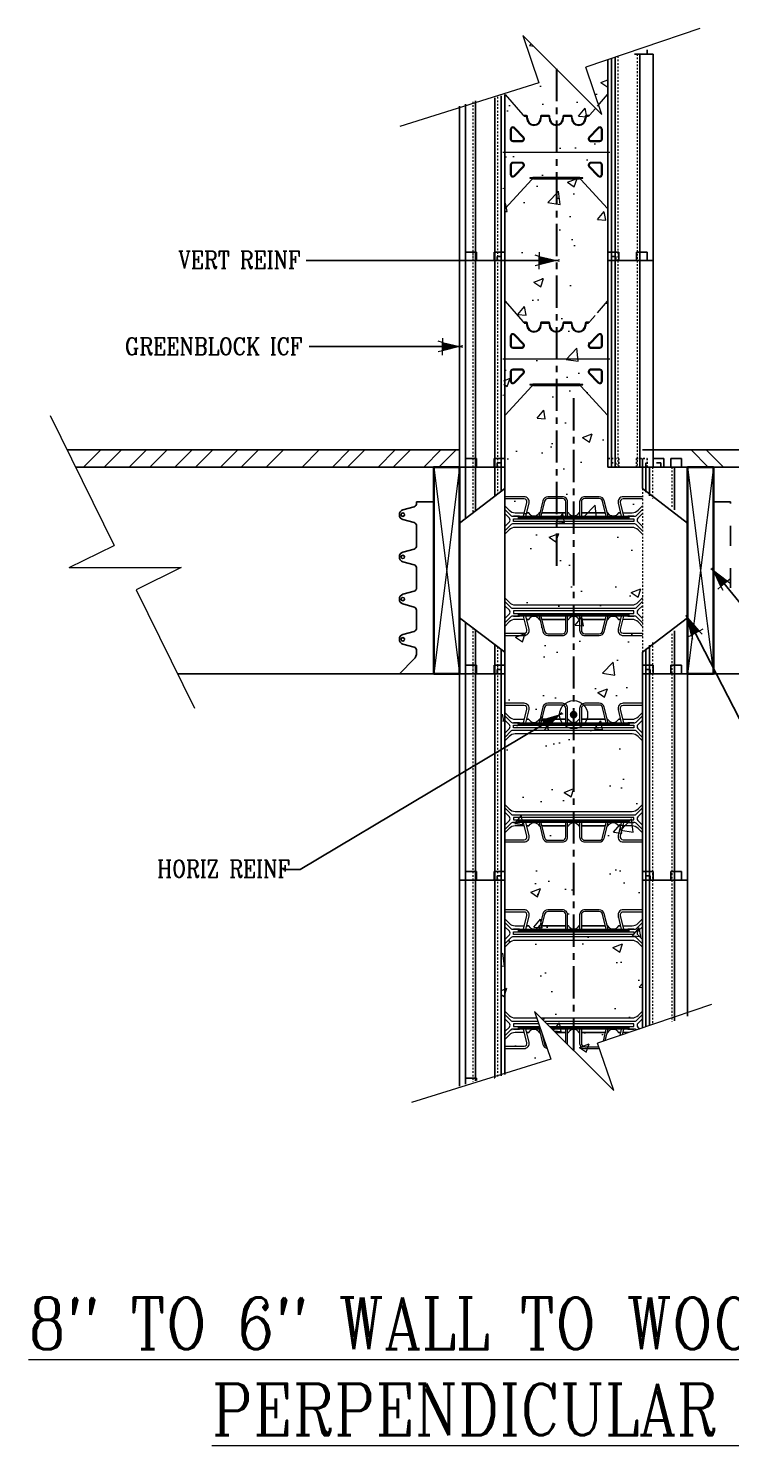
# Model space of a CAD drawing. Header units: inches. Extents: x 21.9 to 106.2, y 7.8 to 90.2.
# Drawn here: x 21.9 to 62.7, y 7.8 to 90.2 of the extents above; entities that cross this region are included whole.
import ezdxf

# ---------------------------------------------------------------- set-up
doc = ezdxf.new("R2010")
doc.units = ezdxf.units.IN
doc.header["$MEASUREMENT"] = 0
for name, pattern in [('CENTER', [2, 1.25, -0.25, 0.25, -0.25]), ('DASHED2', [0.375, 0.25, -0.125]), ('HIDDEN', [0.375, 0.25, -0.125])]:
    doc.linetypes.add(name, pattern=pattern)
for name, color, linetype, lineweight in [('A2 Hatch', 8, 'Continuous', 9), ('A4 medium', 7, 'Continuous', 35), ('DETAILS', 7, 'Continuous', 13), ('DIM', 3, 'Continuous', 13), ('REBAR', 2, 'CENTER', 30)]:
    doc.layers.add(name, color=color, linetype=linetype, lineweight=lineweight)
doc.styles.add('ARCTEXT', font='arctext.shx', dxfattribs={"width": 0.85})
doc.styles.add('RomanC', font='romanc.shx', dxfattribs={"width": 0.85, "height": 5})
doc.dimstyles.new('ARCTEXT1-4', dxfattribs={"dimtxt": 4, "dimasz": 2, "dimexe": 2, "dimexo": 2, "dimgap": 2, "dimtad": 1, "dimdec": 4, "dimzin": 3, "dimdsep": 46, "dimlunit": 4, "dimtxsty": 'ARCTEXT', "dimblk": 'ARCHTICK', "dimcen": 2, "dimaunit": 1, "dimadec": 0, "dimazin": 0, "dimtfac": 1, "dimtdec": 4, "dimtmove": 2, "dimatfit": 3, "dimldrblk": 'arrow', "dimfxl": 0, "dimtolj": 1, "dimtzin": 0, "dimarcsym": 0})

# ---------------------------------------------------------------- blocks, each defined once
blk = doc.blocks.new('_ArchTick')
at = {"color": 0, "linetype": 'ByBlock', "const_width": 0.15}
blk.add_lwpolyline([(-0.5, -0.5), (0.5, 0.5)], dxfattribs=at)
blk = doc.blocks.new('arrow')
at = {"layer": 'DIM'}
blk.add_hatch(color=253, dxfattribs=at).paths.add_polyline_path([(-2, 0.5), (-2, -0.5), (0, 0)])
at = {"layer": 'DIM', "lineweight": 9}
for points in [[(-2, 0.98), (-2, 0.5), (-2.47, 0.62)], [(0.37, 0.09), (0, 0)], [(0.37, -0.09), (0, 0)], [(-2, -0.98), (-2, -0.5), (-2.47, -0.62)]]:
    blk.add_lwpolyline(points, dxfattribs=at)
at = {"layer": 'DIM', "lineweight": 15}
blk.add_lwpolyline([(0, 0), (-2, -0.5), (-2, 0.5), (0, 0)], dxfattribs=at)

msp = doc.modelspace()

# ---------------------------------------------------------------- hatches: boundary and pattern name
at = {"layer": 'A2 Hatch', "ltscale": 0.15}
h = msp.add_hatch(dxfattribs=at)
h.set_pattern_fill('AR-CONC', color=256, scale=0.8, style=0)
h.set_pattern_definition([(50, (-3032.244, 503.117), (5.7380815, -0.502017), [0.6, -6.6]), (355, (-3032.244, 503.117), (-1.110011, 6.017537), [0.48, -5.28]), (100.45145, (-3031.766, 503.075), (4.628071, 5.51552), [0.509922, -5.609137]), (46.1842, (-3032.244, 504.717), (8.537928, -1.324152), [0.9, -9.9]), (96.63564, (-3031.5325, 504.607), (7.477296, 7.792949), [0.764882, -8.413704]), (351.1842, (-3032.244, 504.717), (7.477296, 7.79295), [0.72, -7.92]), (21, (-3031.444, 504.317), (4.7752564, -3.220951), [0.6, -6.6]), (326, (-3031.444, 504.317), (1.946523, 5.8012), [0.48, -5.28]), (71.45144, (-3031.046, 504.0485), (6.721779, 2.580249), [0.509922, -5.609137]), (37.5, (-3032.244, 503.117), (0.0972788, 2.6631508), [0, -5.216, 0, -5.36, 0, -5.3]), (7.5, (-3032.244, 503.117), (2.1045563, 3.1552937), [0, -3.056, 0, -5.096, 0, -2.02]), (327.5, (-3034.028, 503.117), (4.2705795, -0.180439), [0, -2, 0, -6.24, 0, -8.28]), (317.5, (-3034.828, 503.117), (4.6654894, 0.80084), [0, -2.6, 0, -4.144, 0, -5.88])])
h.paths.add_polyline_path([(51.612, 87.03), (49.625, 86.357), (49.425, 29.341), (52.295, 30.314), (51.359, 33.074), (55.955, 28.478), (55.019, 31.238), (57.625, 32.122), (57.621, 64.704), (55.621, 64.704), (55.621, 88.39), (54.336, 87.954), (55.272, 85.194), (50.676, 89.79)])
h = msp.add_hatch(color=256, dxfattribs=at)
edge = h.paths.add_edge_path()
edge.add_arc((53.625, 50.322), 0.224, 0, 360)

# ---------------------------------------------------------------- linework, layer by layer
at = {"color": 1}
for p, q in [((57.896, 88.949), (57.896, 88.704)), ((55.621, 88.39), (55.621, 76.704)), ((55.821, 88.458), (55.821, 76.704)), ((56.036, 88.531), (56.036, 76.704)), ((57.171, 88.704), (58.246, 88.704)), ((57.271, 88.738), (57.271, 88.704)), ((57.481, 88.704), (57.481, 76.704)), ((58.246, 88.704), (58.246, 76.704)), ((47, 85.678), (47, 76.704)), ((47.35, 85.797), (47.35, 76.704)), ((47.925, 85.992), (47.925, 76.704)), ((49.05, 86.161), (49.05, 76.704)), ((49.425, 86.289), (49.425, 76.704)), ((49.625, 86.357), (49.625, 76.704)), ((47, 76.704), (49.625, 76.704)), ((47, 76.704), (47, 64.704)), ((47, 76.704), (49.175, 76.704)), ((47.35, 77.204), (47.975, 77.204)), ((47.35, 77.204), (47.35, 64.704)), ((47.925, 77.204), (47.925, 64.704)), ((49.05, 76.704), (47.925, 76.704)), ((47.975, 77.204), (47.975, 76.704)), ((49, 77.204), (49, 76.704)), ((49, 77.204), (49.625, 77.204)), ((49.05, 77.204), (49.05, 64.704)), ((49.175, 76.954), (49.175, 76.704)), ((49.175, 76.954), (49.425, 76.954)), ((49.425, 76.954), (49.425, 64.704)), ((49.425, 76.704), (49.625, 76.704)), ((49.625, 77.204), (49.625, 76.704)), ((49.625, 77.204), (49.625, 64.704)), ((55.621, 77.204), (55.621, 76.704)), ((55.621, 77.204), (55.621, 64.704)), ((55.621, 77.204), (56.246, 77.204)), ((55.621, 76.704), (58.246, 76.704)), ((55.621, 76.704), (55.821, 76.704)), ((55.821, 76.954), (55.821, 64.704)), ((55.821, 76.954), (56.071, 76.954)), ((56.036, 76.704), (58.246, 76.704)), ((56.036, 76.704), (56.036, 64.704)), ((56.071, 76.954), (56.071, 76.704)), ((56.246, 77.204), (56.246, 76.704)), ((57.271, 77.204), (57.271, 76.704)), ((57.271, 77.204), (57.896, 77.204)), ((57.481, 76.704), (57.481, 64.704)), ((57.896, 77.204), (57.896, 76.704)), ((58.246, 76.704), (58.246, 64.704)), ((47.35, 65.204), (47.975, 65.204)), ((47.35, 65.204), (47.35, 61.725)), ((47.925, 65.204), (47.925, 62.163)), ((47.975, 65.204), (47.975, 64.704)), ((49, 65.204), (49, 64.704)), ((49, 65.204), (49.625, 65.204)), ((49.05, 65.204), (49.05, 63.02)), ((49.625, 65.204), (49.625, 52.704)), ((49.625, 65.204), (49.625, 64.704)), ((55.621, 65.204), (55.621, 64.704)), ((57.625, 65.204), (57.625, 63.458)), ((58.25, 65.204), (58.875, 65.204)), ((58.875, 65.204), (58.875, 64.704)), ((59.275, 65.204), (59.275, 64.704)), ((59.275, 65.204), (59.9, 65.204)), ((59.9, 65.204), (59.9, 64.704)), ((47, 64.704), (47, 52.704)), ((47, 64.704), (49.175, 64.704)), ((47, 64.704), (49.625, 64.704)), ((49.05, 64.704), (47.925, 64.704)), ((49.175, 64.954), (49.175, 64.704)), ((49.175, 64.954), (49.425, 64.954)), ((49.425, 64.954), (49.425, 63.306)), ((49.425, 64.704), (49.625, 64.704)), ((55.621, 64.704), (58.246, 64.704)), ((57.825, 64.954), (57.825, 63.258)), ((58.04, 64.704), (60.25, 64.704)), ((58.04, 64.704), (58.04, 63.043)), ((58.25, 64.704), (58.45, 64.704)), ((58.45, 64.954), (58.7, 64.954)), ((58.7, 64.954), (58.7, 64.704)), ((59.485, 64.704), (59.485, 62.223)), ((60.25, 64.704), (60.25, 52.704)), ((49.625, 63.458), (47, 61.458)), ((57.625, 63.458), (60.25, 61.458)), ((49.625, 53.949), (47, 55.949)), ((47.35, 55.682), (47.35, 52.704)), ((47.925, 55.244), (47.925, 52.704)), ((57.625, 53.949), (60.25, 55.949)), ((59.485, 55.184), (59.485, 52.704)), ((49.05, 54.387), (49.05, 52.704)), ((58.04, 54.364), (58.04, 52.704)), ((49.425, 54.101), (49.425, 52.704)), ((57.625, 53.949), (57.625, 52.704)), ((57.825, 54.149), (57.825, 52.704)), ((47.35, 53.204), (47.975, 53.204)), ((47.35, 53.204), (47.35, 40.704)), ((47.925, 53.204), (47.925, 40.704)), ((47.975, 53.204), (47.975, 52.704)), ((49, 53.204), (49, 52.704)), ((49, 53.204), (49.625, 53.204)), ((49.05, 53.204), (49.05, 40.704)), ((49.175, 52.954), (49.175, 52.704)), ((49.175, 52.954), (49.425, 52.954)), ((49.425, 52.954), (49.425, 40.704)), ((49.625, 53.204), (49.625, 40.704)), ((57.625, 53.204), (57.625, 40.704)), ((57.625, 53.204), (58.25, 53.204)), ((57.825, 52.954), (57.825, 40.704)), ((57.825, 52.954), (58.075, 52.954)), ((58.075, 52.954), (58.075, 52.704)), ((58.25, 53.204), (58.25, 52.704)), ((59.275, 53.204), (59.275, 52.704)), ((59.275, 53.204), (59.9, 53.204)), ((59.9, 53.204), (59.9, 52.704)), ((47, 52.704), (49.625, 52.704)), ((47, 52.704), (47, 40.704)), ((47, 52.704), (49.175, 52.704)), ((49.05, 52.704), (47.925, 52.704)), ((49.425, 52.704), (49.625, 52.704)), ((57.625, 52.704), (60.25, 52.704)), ((57.625, 52.704), (57.825, 52.704)), ((58.04, 52.704), (60.25, 52.704)), ((58.04, 52.704), (58.04, 40.704)), ((59.485, 52.704), (59.485, 40.704)), ((60.25, 52.704), (60.25, 40.704)), ((47.35, 41.204), (47.975, 41.204)), ((47.35, 41.204), (47.35, 28.849)), ((47.925, 41.204), (47.925, 29.044)), ((47.975, 41.204), (47.975, 40.704)), ((49, 41.204), (49, 40.704)), ((49, 41.204), (49.625, 41.204)), ((49.05, 41.204), (49.05, 29.214)), ((49.625, 41.204), (49.625, 29.409)), ((57.625, 41.204), (57.625, 32.122)), ((57.625, 41.204), (58.25, 41.204)), ((58.25, 41.204), (58.25, 40.704)), ((59.275, 41.204), (59.275, 40.704)), ((59.275, 41.204), (59.9, 41.204)), ((59.9, 41.204), (59.9, 40.704)), ((47, 40.704), (49.625, 40.704)), ((47, 40.704), (47, 28.73)), ((47, 40.704), (49.175, 40.704)), ((49.05, 40.704), (47.925, 40.704)), ((49.175, 40.954), (49.175, 40.704)), ((49.175, 40.954), (49.425, 40.954)), ((49.425, 40.954), (49.425, 29.341)), ((49.425, 40.704), (49.625, 40.704)), ((57.625, 40.704), (60.25, 40.704)), ((57.625, 40.704), (57.825, 40.704)), ((57.825, 40.954), (57.825, 32.19)), ((57.825, 40.954), (58.075, 40.954)), ((58.04, 40.704), (60.25, 40.704)), ((58.04, 40.704), (58.04, 32.262)), ((58.075, 40.954), (58.075, 40.704)), ((59.485, 40.704), (59.485, 32.541)), ((60.25, 40.704), (60.25, 32.8)), ((47.35, 29.204), (47.975, 29.204)), ((47.975, 29.204), (47.975, 29.061)), ((49, 29.204), (49, 29.197)), ((49, 29.204), (49.021, 29.204))]:
    msp.add_line(p, q, dxfattribs=at)
at = {"color": 1, "linetype": 'HIDDEN', "ltscale": 0.02}
for p, q in [((47.35, 77.204), (47.975, 77.204)), ((47.35, 77.204), (47.35, 76.704)), ((47.975, 77.204), (47.975, 76.704)), ((49, 77.204), (49, 76.704)), ((49, 77.204), (49.625, 77.204)), ((55.621, 77.204), (56.246, 77.204)), ((55.821, 76.954), (55.821, 76.704)), ((55.821, 76.954), (56.071, 76.954)), ((56.071, 76.954), (56.071, 76.704)), ((56.246, 77.204), (56.246, 76.704)), ((57.271, 77.204), (57.271, 76.704)), ((57.271, 77.204), (57.896, 77.204)), ((57.896, 77.204), (57.896, 76.704)), ((47.35, 65.204), (47.975, 65.204)), ((47.35, 65.204), (47.35, 64.704)), ((47.975, 65.204), (47.975, 64.704)), ((49, 65.204), (49, 64.704)), ((49, 65.204), (49.625, 65.204)), ((55.621, 65.204), (56.246, 65.204)), ((56.246, 65.204), (56.246, 64.704)), ((57.271, 65.204), (57.271, 64.704)), ((57.271, 65.204), (57.896, 65.204)), ((57.896, 65.204), (57.896, 64.704)), ((55.821, 64.954), (55.821, 64.704)), ((55.821, 64.954), (56.071, 64.954)), ((56.071, 64.954), (56.071, 64.704)), ((47.35, 53.204), (47.975, 53.204)), ((47.975, 53.204), (47.975, 52.704)), ((49, 53.204), (49, 52.704)), ((49, 53.204), (49.625, 53.204)), ((57.625, 53.204), (58.25, 53.204)), ((58.25, 53.204), (58.25, 52.704)), ((59.275, 53.204), (59.275, 52.704)), ((59.275, 53.204), (59.9, 53.204)), ((59.9, 53.204), (59.9, 52.704)), ((47.35, 41.204), (47.975, 41.204)), ((47.975, 41.204), (47.975, 40.704)), ((49, 41.204), (49, 40.704)), ((49, 41.204), (49.625, 41.204)), ((57.625, 41.204), (58.25, 41.204)), ((58.25, 41.204), (58.25, 40.704)), ((59.275, 41.204), (59.275, 40.704)), ((59.275, 41.204), (59.9, 41.204)), ((59.9, 41.204), (59.9, 40.704)), ((47.35, 29.204), (47.975, 29.204)), ((47.975, 29.204), (47.975, 29.061)), ((49, 29.204), (49, 29.197)), ((49, 29.204), (49.021, 29.204))]:
    msp.add_line(p, q, dxfattribs=at)
at = {"ltscale": 0.15}
for p, q in [((47.975, 76.704), (49, 76.704)), ((47, 65.704), (24.201, 65.704)), ((57.621, 65.704), (89.261, 65.704)), ((47, 64.704), (24.694, 64.704)), ((47.975, 64.704), (49, 64.704)), ((60.25, 64.704), (88.767, 64.704)), ((44.501, 62.594), (44.501, 62.694)), ((44.501, 62.694), (45.5, 62.694)), ((62.749, 62.694), (61.75, 62.694)), ((62.749, 62.594), (62.749, 62.694)), ((44.354, 62.401), (43.699, 62.223)), ((44.354, 62.401), (43.699, 62.223)), ((43.699, 61.659), (44.354, 61.481)), ((43.699, 61.659), (44.354, 61.481)), ((44.501, 61.288), (44.501, 60.141)), ((62.749, 61.288), (62.749, 60.141)), ((44.354, 59.948), (43.699, 59.77)), ((44.354, 59.948), (43.699, 59.77)), ((43.699, 59.206), (44.354, 59.028)), ((43.699, 59.206), (44.354, 59.028)), ((44.501, 58.835), (44.501, 57.688)), ((62.749, 58.835), (62.749, 57.688)), ((44.501, 57.828), (44.501, 57.688)), ((44.501, 57.828), (44.501, 57.688)), ((62.749, 57.828), (62.749, 57.688)), ((62.749, 57.828), (62.749, 57.688)), ((44.354, 57.495), (43.699, 57.317)), ((44.354, 57.495), (43.699, 57.317)), ((43.699, 56.753), (44.354, 56.575)), ((43.699, 56.753), (44.354, 56.575)), ((44.5, 55.357), (44.5, 56.403)), ((44.5, 55.357), (44.5, 56.403)), ((43.698, 54.986), (44.353, 55.164)), ((43.698, 54.986), (44.353, 55.164)), ((44.353, 54.244), (43.698, 54.422)), ((44.353, 54.244), (43.698, 54.422)), ((43.5, 52.704), (44.354, 53.557)), ((43.5, 52.704), (44.354, 53.557)), ((44.5, 53.911), (44.5, 54.051)), ((44.5, 53.911), (44.5, 54.051)), ((45.5, 52.704), (30.616, 52.704)), ((47.975, 52.704), (49, 52.704)), ((61.75, 52.704), (82.845, 52.704)), ((47.975, 40.704), (49, 40.704))]:
    msp.add_line(p, q, dxfattribs=at)
for centre in [(43.701, 61.943), (43.701, 59.49), (43.701, 59.49), (43.701, 57.037), (43.701, 57.037), (43.7, 54.701), (43.7, 54.701)]:
    msp.add_circle(centre, 0.1, dxfattribs=at)
for centre, radius, start, end in [((44.301, 62.594), 0.2, 285.20012, 0), ((44.301, 62.594), 0.2, 285.20012, 0), ((43.801, 61.941), 0.3, 110, 250), ((44.301, 61.288), 0.2, 0, 74.79626), ((44.301, 61.288), 0.2, 0, 74.79626), ((44.301, 60.141), 0.2, 285.20012, 0), ((44.301, 60.141), 0.2, 285.20012, 0), ((43.801, 59.488), 0.3, 110, 250), ((43.801, 59.488), 0.3, 110, 250), ((44.301, 58.835), 0.2, 0, 74.79626), ((44.301, 58.835), 0.2, 0, 74.79626), ((44.301, 57.688), 0.2, 285.20012, 0), ((44.301, 57.688), 0.2, 285.20012, 0), ((43.801, 57.035), 0.3, 110, 250), ((43.801, 57.035), 0.3, 110, 250), ((44.301, 56.382), 0.2, 5.89711, 74.79626), ((44.301, 56.382), 0.2, 5.89711, 74.79626), ((44.3, 55.357), 0.2, 285.20374, 0), ((44.3, 55.357), 0.2, 285.20374, 0), ((43.8, 54.704), 0.3, 110, 250), ((43.8, 54.704), 0.3, 110, 250), ((44.3, 54.051), 0.2, 360, 74.79988), ((44.3, 54.051), 0.2, 360, 74.79988), ((44, 53.911), 0.5, 315, 0), ((44, 53.911), 0.5, 315, 0)]:
    msp.add_arc(centre, radius, start, end, dxfattribs=at)
at = {"layer": 'A2 Hatch', "linetype": 'DASHED2', "ltscale": 0.15}
for p, q in [((56.196, 88.585), (56.196, 76.704)), ((57.321, 88.704), (57.321, 76.704)), ((47.765, 85.938), (47.765, 76.704)), ((49.21, 86.216), (49.21, 76.704)), ((47.765, 77.204), (47.765, 64.704)), ((49.21, 77.204), (49.21, 64.704)), ((56.196, 76.704), (56.196, 64.704)), ((57.321, 76.704), (57.321, 64.704)), ((47.765, 65.204), (47.765, 62.041)), ((49.21, 65.204), (49.21, 63.142)), ((58.2, 64.704), (58.2, 62.883)), ((59.325, 64.704), (59.325, 62.383)), ((57.625, 63.458), (57.625, 53.949)), ((47.765, 55.366), (47.765, 52.704)), ((58.2, 54.524), (58.2, 52.704)), ((59.325, 55.024), (59.325, 52.704)), ((49.21, 54.265), (49.21, 52.704)), ((47.765, 53.204), (47.765, 40.704)), ((49.21, 53.204), (49.21, 40.704)), ((58.2, 52.704), (58.2, 40.704)), ((59.325, 52.704), (59.325, 40.704)), ((47.765, 41.204), (47.765, 28.99)), ((49.21, 41.204), (49.21, 29.268)), ((58.2, 40.704), (58.2, 32.317)), ((59.325, 40.704), (59.325, 32.486))]:
    msp.add_line(p, q, dxfattribs=at)
at = {"layer": 'A2 Hatch', "ltscale": 0.15}
for p, q in [((25.154, 64.704), (26.154, 65.704)), ((26.354, 64.704), (27.354, 65.704)), ((27.806, 64.704), (28.806, 65.704)), ((29.006, 64.704), (30.006, 65.704)), ((30.457, 64.704), (31.457, 65.704)), ((31.658, 64.704), (32.658, 65.704)), ((33.109, 64.704), (34.109, 65.704)), ((34.309, 64.704), (35.309, 65.704)), ((35.761, 64.704), (36.761, 65.704)), ((37.845, 64.704), (38.845, 65.704)), ((39.613, 64.704), (40.613, 65.704)), ((40.496, 64.704), (41.496, 65.704)), ((42.264, 64.704), (43.264, 65.704)), ((43.148, 64.704), (44.148, 65.704)), ((44.916, 64.704), (45.916, 65.704)), ((45.8, 64.704), (46.8, 65.704)), ((61.451, 64.704), (60.451, 65.704)), ((62.335, 64.704), (61.335, 65.704)), ((47, 64.704), (45.5, 52.704)), ((45.5, 64.704), (47, 52.704)), ((60.25, 64.704), (61.75, 52.704)), ((61.75, 64.704), (60.25, 52.704))]:
    msp.add_line(p, q, dxfattribs=at)
msp.add_circle((53.625, 50.322), 0.816, dxfattribs=at)
at = {"layer": 'A4 medium', "ltscale": 0.15}
for points in [[(45.5, 52.704), (45.5, 64.704), (47, 64.704), (47, 52.704)], [(61.75, 52.704), (61.75, 64.704), (60.25, 64.704), (60.25, 52.704)]]:
    msp.add_lwpolyline(points, close=True, dxfattribs=at)
at = {"layer": 'DETAILS', "color": 6, "lineweight": 20}
for p, q in [((49.621, 86.355), (49.621, 79.667)), ((49.649, 86.36), (50.666, 85.17)), ((55.019, 85.688), (55.593, 86.36)), ((55.621, 79.667), (55.621, 86.429)), ((50.739, 85.139), (50.746, 85.139)), ((50.896, 85.139), (50.739, 85.139)), ((50.746, 85.139), (50.746, 85.089)), ((50.746, 85.089), (50.846, 85.089)), ((50.896, 85.039), (50.896, 84.984)), ((50.946, 84.984), (50.946, 85.089)), ((51.696, 85.089), (51.696, 84.984)), ((52.196, 85.139), (51.746, 85.139)), ((51.746, 84.984), (51.746, 85.039)), ((51.796, 85.089), (52.146, 85.089)), ((52.196, 85.039), (52.196, 84.984)), ((52.246, 84.984), (52.246, 85.089)), ((52.996, 85.089), (52.996, 84.984)), ((53.496, 85.139), (53.046, 85.139)), ((53.046, 84.984), (53.046, 85.039)), ((53.096, 85.089), (53.446, 85.089)), ((53.496, 85.039), (53.496, 84.984)), ((53.546, 84.984), (53.546, 85.089)), ((54.296, 85.089), (54.296, 84.984)), ((54.503, 85.139), (54.346, 85.139)), ((54.346, 84.984), (54.346, 85.039)), ((54.396, 85.089), (54.496, 85.089)), ((54.496, 85.089), (54.496, 85.139)), ((54.496, 85.139), (54.503, 85.139)), ((54.576, 85.17), (54.885, 85.532)), ((49.946, 84.32), (49.946, 83.779)), ((49.996, 84.32), (49.996, 83.779)), ((50.688, 83.848), (50.168, 84.389)), ((50.724, 83.883), (50.204, 84.424)), ((55.038, 84.424), (54.518, 83.883)), ((55.074, 84.389), (54.554, 83.848)), ((55.246, 83.779), (55.246, 84.32)), ((55.296, 83.779), (55.296, 84.32)), ((50.096, 83.679), (50.615, 83.679)), ((50.096, 83.629), (50.615, 83.629)), ((54.627, 83.679), (55.146, 83.679)), ((54.627, 83.629), (55.146, 83.629)), ((49.521, 83.009), (55.721, 83.009)), ((50.615, 82.409), (50.096, 82.409)), ((50.615, 82.359), (50.096, 82.359)), ((55.146, 82.409), (54.627, 82.409)), ((55.146, 82.359), (54.627, 82.359)), ((49.946, 82.259), (49.946, 81.718)), ((49.996, 82.259), (49.996, 81.718)), ((50.168, 81.649), (50.688, 82.19)), ((50.204, 81.614), (50.724, 82.155)), ((54.518, 82.155), (55.038, 81.614)), ((54.554, 82.19), (55.074, 81.649)), ((55.246, 81.718), (55.246, 82.259)), ((55.296, 81.718), (55.296, 82.259)), ((49.65, 79.738), (51.202, 81.415)), ((51.251, 81.529), (51.095, 81.514)), ((51.095, 81.494), (51.251, 81.479)), ((52.621, 81.529), (51.251, 81.529)), ((51.251, 81.479), (52.621, 81.479)), ((51.308, 81.459), (52.621, 81.459)), ((53.991, 81.529), (52.621, 81.529)), ((52.621, 81.479), (53.991, 81.479)), ((52.621, 81.459), (53.934, 81.459)), ((54.147, 81.514), (53.991, 81.529)), ((53.991, 81.479), (54.147, 81.494)), ((54.04, 81.415), (55.592, 79.738)), ((49.621, 74.435), (49.621, 74.419)), ((49.621, 74.419), (49.621, 67.657)), ((49.649, 74.35), (50.666, 73.159)), ((55.019, 73.678), (55.593, 74.35)), ((55.621, 67.657), (55.621, 74.419)), ((54.576, 73.159), (54.885, 73.522)), ((50.739, 73.129), (50.746, 73.129)), ((50.896, 73.129), (50.739, 73.129)), ((50.746, 73.129), (50.746, 73.079)), ((50.746, 73.079), (50.846, 73.079)), ((50.896, 73.029), (50.896, 72.974)), ((50.946, 72.974), (50.946, 73.079)), ((51.696, 73.079), (51.696, 72.974)), ((52.196, 73.129), (51.746, 73.129)), ((51.746, 72.974), (51.746, 73.029)), ((51.796, 73.079), (52.146, 73.079)), ((52.196, 73.029), (52.196, 72.974)), ((52.246, 72.974), (52.246, 73.079)), ((52.996, 73.079), (52.996, 72.974)), ((53.496, 73.129), (53.046, 73.129)), ((53.046, 72.974), (53.046, 73.029)), ((53.096, 73.079), (53.446, 73.079)), ((53.496, 73.029), (53.496, 72.974)), ((53.546, 72.974), (53.546, 73.079)), ((54.296, 73.079), (54.296, 72.974)), ((54.503, 73.129), (54.346, 73.129)), ((54.346, 72.974), (54.346, 73.029)), ((54.396, 73.079), (54.496, 73.079)), ((54.496, 73.079), (54.496, 73.129)), ((54.496, 73.129), (54.503, 73.129)), ((49.946, 72.31), (49.946, 71.769)), ((49.996, 72.31), (49.996, 71.769)), ((50.096, 71.669), (50.615, 71.669)), ((50.688, 71.838), (50.168, 72.379)), ((50.724, 71.873), (50.204, 72.414)), ((55.038, 72.414), (54.518, 71.873)), ((55.074, 72.379), (54.554, 71.838)), ((54.627, 71.669), (55.146, 71.669)), ((55.246, 71.769), (55.246, 72.31)), ((55.296, 71.769), (55.296, 72.31)), ((49.521, 70.999), (55.721, 70.999)), ((50.096, 71.619), (50.615, 71.619)), ((54.627, 71.619), (55.146, 71.619)), ((49.946, 70.249), (49.946, 69.708)), ((49.996, 70.249), (49.996, 69.708)), ((50.615, 70.399), (50.096, 70.399)), ((50.615, 70.349), (50.096, 70.349)), ((50.168, 69.638), (50.688, 70.179)), ((50.204, 69.604), (50.724, 70.145)), ((54.518, 70.145), (55.038, 69.604)), ((54.554, 70.179), (55.074, 69.638)), ((55.146, 70.399), (54.627, 70.399)), ((55.146, 70.349), (54.627, 70.349)), ((55.246, 69.708), (55.246, 70.249)), ((55.296, 69.708), (55.296, 70.249)), ((49.65, 67.728), (51.202, 69.405)), ((51.251, 69.519), (51.095, 69.504)), ((51.095, 69.484), (51.251, 69.469)), ((52.621, 69.519), (51.251, 69.519)), ((51.251, 69.469), (52.621, 69.469)), ((51.308, 69.449), (52.621, 69.449)), ((53.991, 69.519), (52.621, 69.519)), ((52.621, 69.469), (53.991, 69.469)), ((52.621, 69.449), (53.934, 69.449)), ((54.147, 69.504), (53.991, 69.519)), ((53.991, 69.469), (54.147, 69.484)), ((54.04, 69.405), (55.592, 67.728)), ((53.177, 31.854), (52.58, 31.854)), ((52.58, 31.854), (53.177, 31.854))]:
    msp.add_line(p, q, dxfattribs=at)
for points in [[(50.854, 61.854), (51.038, 62.613, 0.485338), (50.746, 62.984), (49.625, 62.984)], [(50.475, 61.854), (50.375, 61.854), (50.125, 61.854), (50.721, 61.854), (50.911, 62.644, 0.485338), (50.746, 62.854), (49.625, 62.854)], [(53.277, 61.854), (53.277, 62.684, 0.414214), (52.977, 62.984), (52.135, 62.984, 0.346495), (51.843, 62.754), (51.626, 61.854)], [(53.177, 61.854), (53.177, 62.684, 0.414214), (52.977, 62.884), (52.135, 62.884, 0.346495), (51.94, 62.73), (51.729, 61.854)], [(55.625, 61.854), (55.408, 62.754, 0.346495), (55.116, 62.984), (54.274, 62.984, 0.414214), (53.974, 62.684), (53.974, 61.854)], [(55.522, 61.854), (55.31, 62.73, 0.346495), (55.116, 62.884), (54.274, 62.884, 0.414214), (54.074, 62.684), (54.074, 61.854)], [(57.625, 62.984), (56.505, 62.984, 0.485338), (56.213, 62.613), (56.396, 61.854)], [(57.625, 62.854), (56.505, 62.854, 0.485338), (56.339, 62.644), (56.53, 61.854), (57.126, 61.854), (56.876, 61.854), (56.776, 61.854)], [(49.625, 62.453), (49.878, 62.2, 0.198912), (50.232, 62.054), (50.769, 62.054)], [(49.625, 62.253), (49.995, 61.883, 0.198912), (50.066, 61.854), (53.625, 61.854, -0.279322), (53.34, 62.027, 0.279322), (53.295, 62.054)], [(49.625, 61.254), (49.894, 61.523, 0.414214), (49.894, 61.735), (49.625, 62.003)], [(51.656, 62.054, 0.279322), (51.612, 62.027, -0.605918), (51.04, 62.027, 0.279322), (50.996, 62.054), (50.903, 62.054), (50.996, 62.054)], [(53.955, 62.054, 0.279322), (53.911, 62.027, -0.279322), (53.625, 61.854), (57.185, 61.854, 0.198912), (57.255, 61.883), (57.625, 62.253)], [(56.255, 62.054), (56.348, 62.054), (56.255, 62.054, 0.279322), (56.21, 62.027, -0.605918), (55.639, 62.027, 0.279322), (55.595, 62.054)], [(56.482, 62.054), (57.019, 62.054, 0.198912), (57.372, 62.2), (57.625, 62.453)], [(57.625, 62.003), (57.357, 61.735, 0.414214), (57.357, 61.523), (57.625, 61.254)], [(57.625, 61.004), (57.255, 61.374, 0.198912), (57.185, 61.404), (53.625, 61.404), (50.066, 61.404, 0.198912), (49.995, 61.374), (49.625, 61.004)], [(57.625, 60.804), (57.372, 61.057, 0.198912), (57.019, 61.204), (53.625, 61.204), (50.232, 61.204, 0.198912), (49.878, 61.057), (49.625, 60.804)], [(49.625, 57.103), (49.878, 56.85, 0.198912), (50.232, 56.704), (53.625, 56.704), (57.019, 56.704, 0.198912), (57.372, 56.85), (57.625, 57.103)], [(49.625, 56.903), (49.995, 56.533, 0.198912), (50.066, 56.504), (53.625, 56.504), (57.185, 56.504, 0.198912), (57.255, 56.533), (57.625, 56.903)], [(49.625, 55.904), (49.894, 56.173, 0.414214), (49.894, 56.385), (49.625, 56.653)], [(53.295, 55.854, 0.279322), (53.34, 55.88, -0.279322), (53.625, 56.054), (50.066, 56.054, 0.198912), (49.995, 56.024), (49.625, 55.654)], [(49.625, 55.054), (50.746, 55.054, 0.485338), (50.911, 55.263), (50.721, 56.054), (50.125, 56.054), (50.375, 56.054), (50.475, 56.054)], [(49.625, 54.924), (50.746, 54.924, 0.485338), (51.038, 55.294), (50.854, 56.054)], [(50.996, 55.854), (50.903, 55.854), (50.996, 55.854, 0.279322), (51.04, 55.88, -0.605918), (51.612, 55.88, 0.279322), (51.656, 55.854)], [(51.626, 56.054), (51.843, 55.153, 0.346495), (52.135, 54.924), (52.977, 54.924, 0.414214), (53.277, 55.224), (53.277, 56.054)], [(51.729, 56.054), (51.94, 55.177, 0.346495), (52.135, 55.024), (52.977, 55.024, 0.414214), (53.177, 55.224), (53.177, 56.054)], [(57.625, 55.654), (57.255, 56.024, 0.198912), (57.185, 56.054), (53.625, 56.054, -0.279322), (53.911, 55.88, 0.279322), (53.955, 55.854)], [(53.974, 56.054), (53.974, 55.224, 0.414214), (54.274, 54.924), (55.116, 54.924, 0.346495), (55.408, 55.153), (55.625, 56.054)], [(54.074, 56.054), (54.074, 55.224, 0.414214), (54.274, 55.024), (55.116, 55.024, 0.346495), (55.31, 55.177), (55.522, 56.054)], [(55.595, 55.854, 0.279322), (55.639, 55.88, -0.605918), (56.21, 55.88, 0.279322), (56.255, 55.854), (56.348, 55.854), (56.255, 55.854)], [(56.396, 56.054), (56.213, 55.294, 0.485338), (56.505, 54.924), (57.625, 54.924)], [(56.776, 56.054), (56.876, 56.054), (57.126, 56.054), (56.53, 56.054), (56.339, 55.263, 0.485338), (56.505, 55.054), (57.625, 55.054)], [(57.625, 56.653), (57.357, 56.385, 0.414214), (57.357, 56.173), (57.625, 55.904)], [(50.769, 55.854), (50.232, 55.854, 0.198912), (49.878, 55.707), (49.625, 55.454)], [(57.625, 55.454), (57.372, 55.707, 0.198912), (57.019, 55.854), (56.482, 55.854)], [(50.854, 49.854), (51.038, 50.613, 0.485338), (50.746, 50.984), (49.625, 50.984)], [(50.475, 49.854), (50.375, 49.854), (50.125, 49.854), (50.721, 49.854), (50.911, 50.644, 0.485338), (50.746, 50.854), (49.625, 50.854)], [(49.625, 50.453), (49.878, 50.2, 0.198912), (50.232, 50.054), (50.769, 50.054)], [(49.625, 50.253), (49.995, 49.883, 0.198912), (50.066, 49.854), (53.625, 49.854, -0.279322), (53.34, 50.027, 0.279322), (53.295, 50.054)], [(53.277, 49.854), (53.277, 50.684, 0.414214), (52.977, 50.984), (52.135, 50.984, 0.346495), (51.843, 50.754), (51.626, 49.854)], [(53.177, 49.854), (53.177, 50.684, 0.414214), (52.977, 50.884), (52.135, 50.884, 0.346495), (51.94, 50.73), (51.729, 49.854)], [(53.955, 50.054, 0.279322), (53.911, 50.027, -0.279322), (53.625, 49.854), (57.185, 49.854, 0.198912), (57.255, 49.883), (57.625, 50.253)], [(55.625, 49.854), (55.408, 50.754, 0.346495), (55.116, 50.984), (54.274, 50.984, 0.414214), (53.974, 50.684), (53.974, 49.854)], [(55.522, 49.854), (55.31, 50.73, 0.346495), (55.116, 50.884), (54.274, 50.884, 0.414214), (54.074, 50.684), (54.074, 49.854)], [(57.625, 50.984), (56.505, 50.984, 0.485338), (56.213, 50.613), (56.396, 49.854)], [(57.625, 50.854), (56.505, 50.854, 0.485338), (56.339, 50.644), (56.53, 49.854), (57.126, 49.854), (56.876, 49.854), (56.776, 49.854)], [(56.482, 50.054), (57.019, 50.054, 0.198912), (57.372, 50.2), (57.625, 50.453)], [(49.625, 49.254), (49.894, 49.523, 0.414214), (49.894, 49.735), (49.625, 50.003)], [(51.656, 50.054, 0.279322), (51.612, 50.027, -0.605918), (51.04, 50.027, 0.279322), (50.996, 50.054), (50.903, 50.054), (50.996, 50.054)], [(56.255, 50.054), (56.348, 50.054), (56.255, 50.054, 0.279322), (56.21, 50.027, -0.605918), (55.639, 50.027, 0.279322), (55.595, 50.054)], [(57.625, 50.003), (57.357, 49.735, 0.414214), (57.357, 49.523), (57.625, 49.254)], [(57.625, 49.004), (57.255, 49.374, 0.198912), (57.185, 49.404), (53.625, 49.404), (50.066, 49.404, 0.198912), (49.995, 49.374), (49.625, 49.004)], [(57.625, 48.804), (57.372, 49.057, 0.198912), (57.019, 49.204), (53.625, 49.204), (50.232, 49.204, 0.198912), (49.878, 49.057), (49.625, 48.804)], [(49.625, 45.103), (49.878, 44.85, 0.198912), (50.232, 44.704), (53.625, 44.704), (57.019, 44.704, 0.198912), (57.372, 44.85), (57.625, 45.103)], [(49.625, 44.903), (49.995, 44.533, 0.198912), (50.066, 44.504), (53.625, 44.504), (57.185, 44.504, 0.198912), (57.255, 44.533), (57.625, 44.903)], [(49.625, 43.904), (49.894, 44.173, 0.414214), (49.894, 44.385), (49.625, 44.653)], [(57.625, 44.653), (57.357, 44.385, 0.414214), (57.357, 44.173), (57.625, 43.904)], [(53.295, 43.854, 0.279322), (53.34, 43.88, -0.279322), (53.625, 44.054), (50.066, 44.054, 0.198912), (49.995, 44.024), (49.625, 43.654)], [(49.625, 43.054), (50.746, 43.054, 0.485338), (50.911, 43.263), (50.721, 44.054), (50.125, 44.054), (50.375, 44.054), (50.475, 44.054)], [(49.625, 42.924), (50.746, 42.924, 0.485338), (51.038, 43.294), (50.854, 44.054)], [(50.769, 43.854), (50.232, 43.854, 0.198912), (49.878, 43.707), (49.625, 43.454)], [(50.996, 43.854), (50.903, 43.854), (50.996, 43.854, 0.279322), (51.04, 43.88, -0.605918), (51.612, 43.88, 0.279322), (51.656, 43.854)], [(51.626, 44.054), (51.843, 43.153, 0.346495), (52.135, 42.924), (52.977, 42.924, 0.414214), (53.277, 43.224), (53.277, 44.054)], [(51.729, 44.054), (51.94, 43.177, 0.346495), (52.135, 43.024), (52.977, 43.024, 0.414214), (53.177, 43.224), (53.177, 44.054)], [(57.625, 43.654), (57.255, 44.024, 0.198912), (57.185, 44.054), (53.625, 44.054, -0.279322), (53.911, 43.88, 0.279322), (53.955, 43.854)], [(53.974, 44.054), (53.974, 43.224, 0.414214), (54.274, 42.924), (55.116, 42.924, 0.346495), (55.408, 43.153), (55.625, 44.054)], [(54.074, 44.054), (54.074, 43.224, 0.414214), (54.274, 43.024), (55.116, 43.024, 0.346495), (55.31, 43.177), (55.522, 44.054)], [(55.595, 43.854, 0.279322), (55.639, 43.88, -0.605918), (56.21, 43.88, 0.279322), (56.255, 43.854), (56.348, 43.854), (56.255, 43.854)], [(56.396, 44.054), (56.213, 43.294, 0.485338), (56.505, 42.924), (57.625, 42.924)], [(56.776, 44.054), (56.876, 44.054), (57.126, 44.054), (56.53, 44.054), (56.339, 43.263, 0.485338), (56.505, 43.054), (57.625, 43.054)], [(57.625, 43.454), (57.372, 43.707, 0.198912), (57.019, 43.854), (56.482, 43.854)], [(50.854, 37.854), (51.038, 38.613, 0.485338), (50.746, 38.984), (49.625, 38.984)], [(50.475, 37.854), (50.375, 37.854), (50.125, 37.854), (50.721, 37.854), (50.911, 38.644, 0.485338), (50.746, 38.854), (49.625, 38.854)], [(53.277, 37.854), (53.277, 38.684, 0.414214), (52.977, 38.984), (52.135, 38.984, 0.346495), (51.843, 38.754), (51.626, 37.854)], [(53.177, 37.854), (53.177, 38.684, 0.414214), (52.977, 38.884), (52.135, 38.884, 0.346495), (51.94, 38.73), (51.729, 37.854)], [(55.625, 37.854), (55.408, 38.754, 0.346495), (55.116, 38.984), (54.274, 38.984, 0.414214), (53.974, 38.684), (53.974, 37.854)], [(55.522, 37.854), (55.31, 38.73, 0.346495), (55.116, 38.884), (54.274, 38.884, 0.414214), (54.074, 38.684), (54.074, 37.854)], [(57.625, 38.984), (56.505, 38.984, 0.485338), (56.213, 38.613), (56.396, 37.854)], [(57.625, 38.854), (56.505, 38.854, 0.485338), (56.339, 38.644), (56.53, 37.854), (57.126, 37.854), (56.876, 37.854), (56.776, 37.854)], [(49.625, 38.453), (49.878, 38.2, 0.198912), (50.232, 38.054), (50.769, 38.054)], [(49.625, 38.253), (49.995, 37.883, 0.198912), (50.066, 37.854), (53.625, 37.854, -0.279322), (53.34, 38.027, 0.279322), (53.295, 38.054)], [(49.625, 37.254), (49.894, 37.523, 0.414214), (49.894, 37.735), (49.625, 38.003)], [(51.656, 38.054, 0.279322), (51.612, 38.027, -0.605918), (51.04, 38.027, 0.279322), (50.996, 38.054), (50.903, 38.054), (50.996, 38.054)], [(53.955, 38.054, 0.279322), (53.911, 38.027, -0.279322), (53.625, 37.854), (57.185, 37.854, 0.198912), (57.255, 37.883), (57.625, 38.253)], [(56.255, 38.054), (56.348, 38.054), (56.255, 38.054, 0.279322), (56.21, 38.027, -0.605918), (55.639, 38.027, 0.279322), (55.595, 38.054)], [(56.482, 38.054), (57.019, 38.054, 0.198912), (57.372, 38.2), (57.625, 38.453)], [(57.625, 38.003), (57.357, 37.735, 0.414214), (57.357, 37.523), (57.625, 37.254)], [(57.625, 37.004), (57.255, 37.374, 0.198912), (57.185, 37.404), (53.625, 37.404), (50.066, 37.404, 0.198912), (49.995, 37.374), (49.625, 37.004)], [(57.625, 36.804), (57.372, 37.057, 0.198912), (57.019, 37.204), (53.625, 37.204), (50.232, 37.204, 0.198912), (49.878, 37.057), (49.625, 36.804)], [(49.625, 33.103), (49.878, 32.85, 0.198912), (50.232, 32.704), (51.485, 32.704)], [(51.73, 32.704), (53.625, 32.704), (57.019, 32.704, 0.198912), (57.372, 32.85), (57.625, 33.103)], [(49.625, 32.903), (49.995, 32.533, 0.198912), (50.066, 32.504), (51.553, 32.504)], [(49.625, 31.904), (49.894, 32.173, 0.414214), (49.894, 32.385), (49.625, 32.653)], [(51.671, 32.154), (50.475, 32.154), (50.377, 32.132, 0.780776), (50.377, 32.126), (50.475, 32.104), (51.688, 32.104)], [(51.93, 32.504), (53.625, 32.504), (57.185, 32.504, 0.198912), (57.255, 32.533), (57.625, 32.903)], [(52.33, 32.104), (53.625, 32.104), (56.776, 32.104), (56.874, 32.126, 0.780776), (56.874, 32.132), (56.776, 32.154), (53.625, 32.154), (52.28, 32.154)], [(57.625, 32.653), (57.357, 32.385, 0.414214), (57.357, 32.173), (57.463, 32.067)], [(49.625, 31.054), (50.746, 31.054, 0.485338), (50.911, 31.263), (50.721, 32.054), (50.125, 32.054), (50.375, 32.054), (50.475, 32.054)], [(49.625, 30.924), (50.746, 30.924, 0.485338), (51.038, 31.294), (50.854, 32.054)], [(51.705, 32.054), (50.066, 32.054, 0.198912), (49.995, 32.024), (49.625, 31.654)], [(50.769, 31.854), (50.232, 31.854, 0.198912), (49.878, 31.707), (49.625, 31.454)], [(50.996, 31.854), (50.903, 31.854), (50.996, 31.854, 0.279322), (51.04, 31.88, -0.605918), (51.612, 31.88, 0.279322), (51.656, 31.854)], [(51.626, 32.054), (51.843, 31.153, 0.302614), (52.087, 30.927, 0.302614)], [(51.787, 31.814), (51.94, 31.177, 0.225019), (52.048, 31.043)], [(53.295, 31.854, 0.279322), (53.34, 31.88, -0.279322), (53.625, 32.054), (52.38, 32.054)], [(53.271, 31.163, 0.051306), (53.277, 31.224), (53.277, 32.054)], [(57.276, 32.003), (57.255, 32.024, 0.198912), (57.185, 32.054), (53.625, 32.054, -0.279322), (53.911, 31.88, 0.279322), (53.955, 31.854)], [(53.974, 32.054), (53.974, 31.224, 0.414214), (54.274, 30.924), (55.116, 30.924, 0.00833), (55.126, 30.924, 0.00833)], [(54.074, 32.054), (54.074, 31.224, 0.414214), (54.274, 31.024), (55.092, 31.024)], [(55.595, 31.854, 0.279322), (55.639, 31.88, -0.605918), (56.21, 31.88, 0.279322), (56.255, 31.854), (56.348, 31.854), (56.255, 31.854)]]:
    msp.add_lwpolyline(points, format="xyb", dxfattribs=at)
for points in [[(53.625, 61.804), (50.475, 61.804), (50.377, 61.782, 0.780776), (50.377, 61.776), (50.475, 61.754), (53.625, 61.754), (56.776, 61.754), (56.874, 61.776, 0.780776), (56.874, 61.782), (56.776, 61.804)], [(53.625, 56.104), (56.776, 56.104), (56.874, 56.126, 0.780776), (56.874, 56.132), (56.776, 56.154), (53.625, 56.154), (50.475, 56.154), (50.377, 56.132, 0.780776), (50.377, 56.126), (50.475, 56.104)], [(53.625, 49.804), (50.475, 49.804), (50.377, 49.782, 0.780776), (50.377, 49.776), (50.475, 49.754), (53.625, 49.754), (56.776, 49.754), (56.874, 49.776, 0.780776), (56.874, 49.782), (56.776, 49.804)], [(53.625, 44.104), (56.776, 44.104), (56.874, 44.126, 0.780776), (56.874, 44.132), (56.776, 44.154), (53.625, 44.154), (50.475, 44.154), (50.377, 44.132, 0.780776), (50.377, 44.126), (50.475, 44.104)], [(53.625, 37.804), (50.475, 37.804), (50.377, 37.782, 0.780776), (50.377, 37.776), (50.475, 37.754), (53.625, 37.754), (56.776, 37.754), (56.874, 37.776, 0.780776), (56.874, 37.782), (56.776, 37.804)]]:
    msp.add_lwpolyline(points, format="xyb", close=True, dxfattribs=at)
for points in [[(51.674, 62.054), (51.656, 62.054)], [(53.177, 62.054), (51.777, 62.054)], [(53.277, 62.054), (53.295, 62.054)], [(53.974, 62.054), (53.955, 62.054)], [(54.074, 62.054), (55.474, 62.054)], [(55.576, 62.054), (55.595, 62.054)], [(53.625, 61.704), (57.126, 61.704), (57.126, 61.554), (53.625, 61.554), (50.125, 61.554), (50.125, 61.704)], [(53.625, 56.204), (57.126, 56.204), (57.126, 56.354), (53.625, 56.354), (50.125, 56.354), (50.125, 56.204)], [(51.674, 55.854), (51.656, 55.854)], [(53.177, 55.854), (51.777, 55.854)], [(53.277, 55.854), (53.295, 55.854)], [(53.974, 55.854), (53.955, 55.854)], [(54.074, 55.854), (55.474, 55.854)], [(55.576, 55.854), (55.595, 55.854)], [(53.625, 49.704), (57.126, 49.704), (57.126, 49.554), (53.625, 49.554), (50.125, 49.554), (50.125, 49.704)], [(51.674, 50.054), (51.656, 50.054)], [(53.177, 50.054), (51.777, 50.054)], [(53.277, 50.054), (53.295, 50.054)], [(53.974, 50.054), (53.955, 50.054)], [(54.074, 50.054), (55.474, 50.054)], [(55.576, 50.054), (55.595, 50.054)], [(53.625, 44.204), (57.126, 44.204), (57.126, 44.354), (53.625, 44.354), (50.125, 44.354), (50.125, 44.204)], [(51.674, 43.854), (51.656, 43.854)], [(53.177, 43.854), (51.777, 43.854)], [(53.277, 43.854), (53.295, 43.854)], [(53.974, 43.854), (53.955, 43.854)], [(54.074, 43.854), (55.474, 43.854)], [(55.576, 43.854), (55.595, 43.854)], [(51.674, 38.054), (51.656, 38.054)], [(53.177, 38.054), (51.777, 38.054)], [(53.277, 38.054), (53.295, 38.054)], [(53.974, 38.054), (53.955, 38.054)], [(54.074, 38.054), (55.474, 38.054)], [(55.576, 38.054), (55.595, 38.054)], [(53.625, 37.704), (57.126, 37.704), (57.126, 37.554), (53.625, 37.554), (50.125, 37.554), (50.125, 37.704)], [(51.674, 31.854), (51.656, 31.854)], [(53.277, 31.854), (53.295, 31.854)], [(53.974, 31.854), (53.955, 31.854)], [(54.074, 31.854), (55.474, 31.854)], [(55.576, 31.854), (55.595, 31.854)]]:
    msp.add_lwpolyline(points, close=True, dxfattribs=at)
for points in [[(51.604, 32.354), (50.125, 32.354), (50.125, 32.204), (51.654, 32.204)], [(52.23, 32.204), (53.625, 32.204), (57.126, 32.204), (57.126, 32.354), (53.625, 32.354), (52.08, 32.354)], [(53.177, 31.256), (53.177, 32.054)], [(55.352, 31.351), (55.522, 32.054)], [(55.464, 31.389), (55.625, 32.054)], [(56.396, 32.054), (56.305, 31.674)], [(56.776, 32.054), (56.876, 32.054), (57.126, 32.054), (56.53, 32.054), (56.45, 31.723)], [(56.835, 31.854), (56.482, 31.854)]]:
    msp.add_lwpolyline(points, dxfattribs=at)
for centre, radius, start, end in [((49.721, 86.429), 0.1, 221.08995, 223.83086), ((55.521, 86.429), 0.1, 316.16914, 360), ((50.739, 85.239), 0.1, 223.83086, 270), ((50.846, 85.039), 0.05, 360, 90), ((50.896, 85.089), 0.05, 0, 90), ((51.321, 84.984), 0.425, 180, 360), ((51.321, 84.984), 0.375, 180, 0), ((51.746, 85.089), 0.05, 90, 180), ((51.796, 85.039), 0.05, 90, 180), ((52.146, 85.039), 0.05, 360, 90), ((52.196, 85.089), 0.05, 0, 90), ((52.621, 84.984), 0.425, 180, 270), ((52.621, 84.984), 0.375, 180, 270), ((52.621, 84.984), 0.425, 270, 0), ((52.621, 84.984), 0.375, 270, 0), ((53.046, 85.089), 0.05, 90, 180), ((53.096, 85.039), 0.05, 90, 180), ((53.446, 85.039), 0.05, 0, 90), ((53.496, 85.089), 0.05, 0, 90), ((53.921, 84.984), 0.425, 180, 0), ((53.921, 84.984), 0.375, 180, 0), ((54.346, 85.089), 0.05, 90, 180), ((54.396, 85.039), 0.05, 90, 180), ((54.503, 85.239), 0.1, 270, 316.16914), ((50.096, 84.32), 0.15, 43.83086, 180), ((50.096, 84.32), 0.1, 43.83086, 180), ((55.146, 84.32), 0.15, 0, 136.16914), ((55.146, 84.32), 0.1, 0, 136.16914), ((50.096, 83.779), 0.15, 180, 270), ((50.096, 83.779), 0.1, 180, 270), ((50.615, 83.779), 0.15, 270, 43.83086), ((50.615, 83.779), 0.1, 270, 43.83086), ((54.627, 83.779), 0.15, 136.16914, 270), ((54.627, 83.779), 0.1, 136.16914, 270), ((55.146, 83.779), 0.15, 270, 0), ((55.146, 83.779), 0.1, 270, 360), ((50.096, 82.259), 0.15, 90, 180), ((50.096, 82.259), 0.1, 90, 180), ((50.615, 82.259), 0.15, 316.16914, 90), ((50.615, 82.259), 0.1, 316.16914, 90), ((54.627, 82.259), 0.15, 90, 223.83086), ((54.627, 82.259), 0.1, 90, 223.83086), ((55.146, 82.259), 0.15, 360, 90), ((55.146, 82.259), 0.1, 0, 90), ((50.096, 81.718), 0.15, 180, 316.16914), ((50.096, 81.718), 0.1, 180, 316.16914), ((55.146, 81.718), 0.15, 223.83086, 360), ((55.146, 81.718), 0.1, 223.83086, 0), ((49.621, 80.922), 0.1, 180, 209.74488), ((51.096, 81.504), 0.01, 97.40989, 262.59011), ((51.308, 81.309), 0.15, 90, 135), ((53.934, 81.309), 0.15, 45, 90), ((54.146, 81.504), 0.01, 277.40989, 82.59011), ((49.721, 79.667), 0.1, 135, 180), ((55.521, 79.667), 0.1, 360, 45), ((49.721, 74.419), 0.1, 180, 223.83086), ((55.521, 74.419), 0.1, 316.16914, 360), ((50.739, 73.229), 0.1, 223.83086, 270), ((50.846, 73.029), 0.05, 360, 90), ((50.896, 73.079), 0.05, 0, 90), ((51.321, 72.974), 0.425, 180, 360), ((51.321, 72.974), 0.375, 180, 0), ((51.746, 73.079), 0.05, 90, 180), ((51.796, 73.029), 0.05, 90, 180), ((52.146, 73.029), 0.05, 360, 90), ((52.196, 73.079), 0.05, 0, 90), ((52.621, 72.974), 0.425, 180, 270), ((52.621, 72.974), 0.375, 180, 270), ((52.621, 72.974), 0.425, 270, 0), ((52.621, 72.974), 0.375, 270, 0), ((53.046, 73.079), 0.05, 90, 180), ((53.096, 73.029), 0.05, 90, 180), ((53.446, 73.029), 0.05, 0, 90), ((53.496, 73.079), 0.05, 0, 90), ((53.921, 72.974), 0.425, 180, 0), ((53.921, 72.974), 0.375, 180, 0), ((54.346, 73.079), 0.05, 90, 180), ((54.396, 73.029), 0.05, 90, 180), ((54.503, 73.229), 0.1, 270, 316.16914), ((50.096, 72.31), 0.15, 43.83086, 180), ((50.096, 71.769), 0.15, 180, 270), ((50.096, 72.31), 0.1, 43.83086, 180), ((50.096, 71.769), 0.1, 180, 270), ((50.615, 71.769), 0.15, 270, 43.83086), ((50.615, 71.769), 0.1, 270, 43.83086), ((54.627, 71.769), 0.15, 136.16914, 270), ((54.627, 71.769), 0.1, 136.16914, 270), ((55.146, 72.31), 0.15, 0, 136.16914), ((55.146, 72.31), 0.1, 0, 136.16914), ((55.146, 71.769), 0.15, 270, 0), ((55.146, 71.769), 0.1, 270, 360), ((50.096, 70.249), 0.15, 90, 180), ((50.096, 70.249), 0.1, 90, 180), ((50.615, 70.249), 0.15, 316.16914, 90), ((50.615, 70.249), 0.1, 316.16914, 90), ((54.627, 70.249), 0.15, 90, 223.83086), ((54.627, 70.249), 0.1, 90, 223.83086), ((55.146, 70.249), 0.15, 360, 90), ((55.146, 70.249), 0.1, 0, 90), ((50.096, 69.708), 0.15, 180, 316.16914), ((50.096, 69.708), 0.1, 180, 316.16914), ((51.096, 69.494), 0.01, 97.40989, 262.59011), ((51.308, 69.299), 0.15, 90, 135), ((53.934, 69.299), 0.15, 45, 90), ((54.146, 69.494), 0.01, 277.40989, 82.59011), ((55.146, 69.708), 0.15, 223.83086, 360), ((55.146, 69.708), 0.1, 223.83086, 0), ((49.621, 68.912), 0.1, 180, 209.74488), ((49.721, 67.657), 0.1, 135, 180), ((55.521, 67.657), 0.1, 360, 45)]:
    msp.add_arc(centre, radius, start, end, dxfattribs=at)
at = {"layer": 'DIM'}
for p, q in [((50.676, 89.79), (51.612, 87.03)), ((55.272, 85.194), (50.676, 89.79)), ((60.963, 90.202), (54.336, 87.954)), ((55.272, 85.194), (54.336, 87.954)), ((51.612, 87.03), (43.522, 84.499)), ((23.214, 67.704), (26.936, 60.161)), ((24.322, 58.872), (26.936, 60.161)), ((24.322, 58.872), (30.822, 58.872)), ((30.822, 58.872), (28.209, 57.582)), ((28.209, 57.582), (31.603, 50.704)), ((51.359, 33.074), (52.295, 30.314)), ((55.955, 28.478), (51.359, 33.074)), ((61.646, 33.485), (55.019, 31.238)), ((55.955, 28.478), (55.019, 31.238)), ((52.295, 30.314), (44.205, 27.782))]:
    msp.add_line(p, q, dxfattribs=at)
at = {"layer": 'REBAR', "ltscale": 1.5}
for p, q in [((52.623, 87.843), (52.623, 58.757)), ((53.625, 68.709), (53.625, 30.808))]:
    msp.add_line(p, q, dxfattribs=at)

# ---------------------------------------------------------------- texts
at = {"layer": 'DIM', "color": 3, "char_height": 1, "width": 22.68955, "attachment_point": 3, "style": 'RomanC'}
for s, insert in [('VERT REINF ', (37.762, 77.245)), ('GREENBLOCK ICF ', (37.866, 72.227)), ('HORIZ REINF ', (37.15, 41.869))]:
    msp.add_mtext(s, dxfattribs=dict(at, insert=insert))
at = {"layer": 'DIM', "insert": (56.042, 16.449), "char_height": 3, "width": 90.08, "attachment_point": 2, "style": 'RomanC'}
msp.add_mtext('{\\L8" TO 6" WALL TO WOOD FLOOR WALL PERPENDICULAR TO JOIST}', dxfattribs=at)

# ---------------------------------------------------------------- leaders
at = {"layer": 'DIM'}
for points in [[(52.623, 76.704), (39.954, 76.704), (38.084, 76.704)], [(47, 71.706), (40.264, 71.706), (38.259, 71.706)], [(61.75, 58.704), (78.149, 38.505), (85.905, 38.501)], [(60.25, 55.949), (71.915, 33.197), (85.993, 33.191)], [(52.81, 50.322), (37.744, 41.319), (36.74, 41.319)]]:
    msp.add_leader(points, dimstyle='ARCTEXT1-4', override={"dimasz": 0.5, "dimtad": 0}, dxfattribs=at)

doc.saveas('drawing.dxf')
